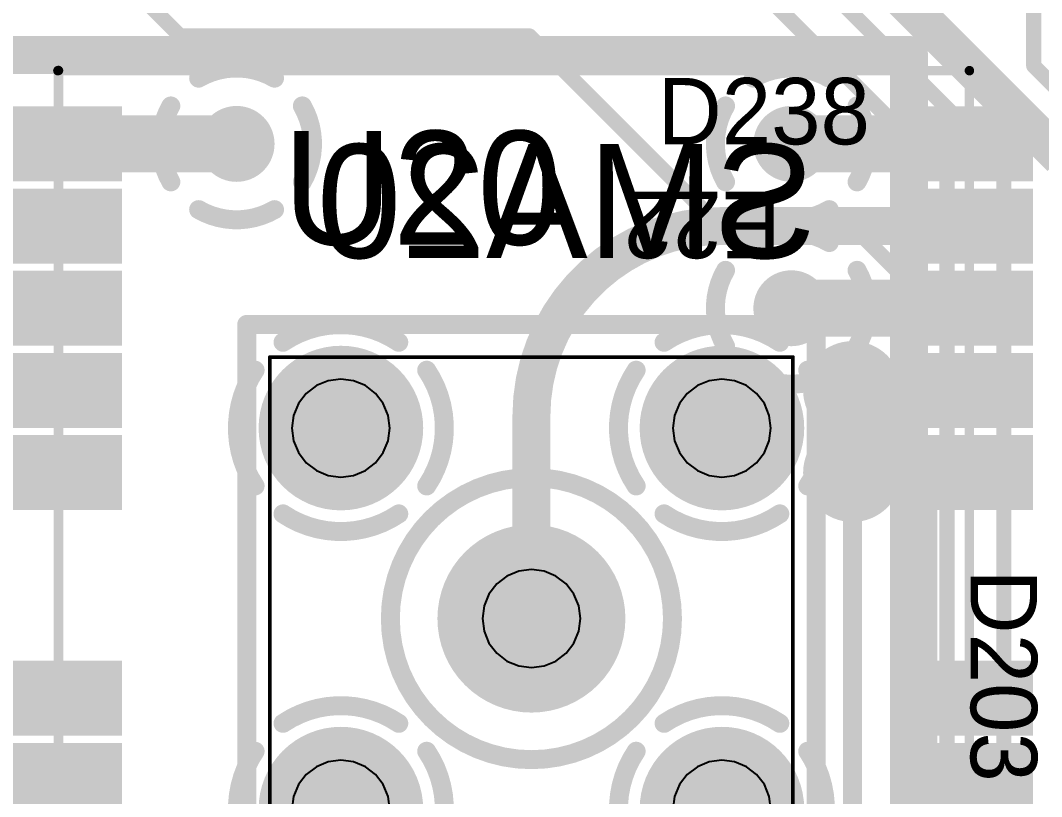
# Model space of a CAD drawing. Extents: x 11.67 to 17.2, y 3.98 to 12.28.
# Drawn here: x 13.348 to 13.886, y 7.02 to 7.429 of the extents above; entities that cross this region are included whole.
import ezdxf

# ---------------------------------------------------------------- set-up
doc = ezdxf.new("R2010")
doc.units = 0
doc.layers.get('0').update_dxf_attribs({"linetype": 'CONTINUOUS'})
for name, color, linetype in [('BOTTOMLAYER', 5, 'CONTINUOUS'), ('BOTTOMOVERLAY', 54, 'CONTINUOUS'), ('BOTTOMSOLDER', 6, 'CONTINUOUS'), ('INTERNALPLANE1', 76, 'CONTINUOUS'), ('MECHANICAL10', 56, 'CONTINUOUS'), ('MECHANICAL6', 56, 'CONTINUOUS'), ('MECHANICAL8', 56, 'CONTINUOUS'), ('MECHANICAL9', 56, 'CONTINUOUS'), ('MIDLAYER1', 16, 'CONTINUOUS'), ('MULTILAYER', 9, 'CONTINUOUS'), ('TOPLAYER', 1, 'CONTINUOUS'), ('TOPOVERLAY', 2, 'CONTINUOUS'), ('TOPPASTE', 8, 'CONTINUOUS'), ('TOPSOLDER', 216, 'CONTINUOUS')]:
    doc.layers.add(name, color=color, linetype=linetype)

# ---------------------------------------------------------------- blocks, each defined once
blk = doc.blocks.new('SMA_TH_HL_SMA_KHD4_B_32')
at = {"layer": 'BOTTOMLAYER', "const_width": 0.03937}
for points in [[(-0.12008, 0.10039, 1), (-0.08071, 0.10039, 1)], [(0.08071, 0.10039, 1), (0.12008, 0.10039, 1)], [(-0.01969, 0, 1), (0.01969, 0, 1)], [(-0.12008, -0.10039, 1), (-0.08071, -0.10039, 1)], [(0.08071, -0.10039, 1), (0.12008, -0.10039, 1)]]:
    blk.add_lwpolyline(points, format="xyb", close=True, dxfattribs=at)
at = {"layer": 'BOTTOMOVERLAY', "const_width": 0.01}
for points in [[(-0.155, 0.15), (-0.155, -0.15)], [(-0.155, 0.15), (0.155, 0.15)], [(0.155, 0.15), (0.155, -0.15)], [(-0.155, -0.15), (0.155, -0.15)]]:
    blk.add_lwpolyline(points, dxfattribs=at)
at = {"layer": 'BOTTOMOVERLAY'}
for points, const_width in [([(-0.1575, 0.15, 1), (-0.1525, 0.15, 1)], 0.005), ([(-0.1575, 0.15, 1), (-0.1525, 0.15, 1)], 0.005), ([(0.1525, 0.15, 1), (0.1575, 0.15, 1)], 0.005), ([(0.1525, 0.15, 1), (0.1575, 0.15, 1)], 0.005), ([(0.07433, 0, 1), (-0.07433, 0, 1)], 0.01), ([(-0.07683, 0, 1), (-0.07183, 0, 1)], 0.005), ([(0.07183, 0, 1), (0.07683, 0, 1)], 0.005), ([(-0.1575, -0.15, 1), (-0.1525, -0.15, 1)], 0.005), ([(-0.1575, -0.15, 1), (-0.1525, -0.15, 1)], 0.005), ([(0.1525, -0.15, 1), (0.1575, -0.15, 1)], 0.005), ([(0.1525, -0.15, 1), (0.1575, -0.15, 1)], 0.005)]:
    blk.add_lwpolyline(points, format="xyb", close=True, dxfattribs=dict(at, const_width=const_width))
at = {"layer": 'BOTTOMSOLDER', "const_width": 0.04337}
for points in [[(-0.12208, 0.10039, 1), (-0.07871, 0.10039, 1)], [(0.07871, 0.10039, 1), (0.12208, 0.10039, 1)], [(-0.02168, 0, 1), (0.02168, 0, 1)], [(-0.12208, -0.10039, 1), (-0.07871, -0.10039, 1)], [(0.07871, -0.10039, 1), (0.12208, -0.10039, 1)]]:
    blk.add_lwpolyline(points, format="xyb", close=True, dxfattribs=at)
at = {"layer": 'INTERNALPLANE1', "const_width": 0.01}
for points in [[(-0.13088, 0.1456, -0.305731), (-0.0699, 0.1456)], [(0.0699, 0.1456, -0.305731), (0.13089, 0.1456)], [(-0.1456, 0.0699, -0.305731), (-0.1456, 0.13089)], [(-0.05519, 0.13089, -0.305731), (-0.05519, 0.0699)], [(0.05519, 0.0699, -0.305731), (0.05519, 0.13089)], [(0.1456, 0.13089, -0.305731), (0.1456, 0.0699)], [(-0.0699, 0.05519, -0.305731), (-0.13088, 0.05519)], [(0.13089, 0.05519, -0.305731), (0.0699, 0.05519)], [(-0.13088, -0.05519, -0.305731), (-0.0699, -0.05519)], [(0.0699, -0.05519, -0.305731), (0.13089, -0.05519)], [(-0.1456, -0.13088, -0.305731), (-0.1456, -0.0699)], [(-0.05519, -0.0699, -0.305731), (-0.05519, -0.13088)], [(0.05519, -0.13088, -0.305731), (0.05519, -0.0699)], [(0.1456, -0.0699, -0.305731), (0.1456, -0.13088)], [(-0.0699, -0.1456, -0.305731), (-0.13088, -0.1456)], [(0.13089, -0.1456, -0.305731), (0.0699, -0.1456)]]:
    blk.add_lwpolyline(points, format="xyb", dxfattribs=at)
at = {"layer": 'INTERNALPLANE1'}
for points, const_width in [([(-0.13338, 0.1456, 1), (-0.12838, 0.1456, 1)], 0.005), ([(-0.0724, 0.1456, 1), (-0.0674, 0.1456, 1)], 0.005), ([(0.0674, 0.1456, 1), (0.0724, 0.1456, 1)], 0.005), ([(0.12839, 0.1456, 1), (0.13339, 0.1456, 1)], 0.005), ([(-0.1481, 0.13089, 1), (-0.1431, 0.13089, 1)], 0.005), ([(-0.05769, 0.13089, 1), (-0.05269, 0.13089, 1)], 0.005), ([(0.05269, 0.13089, 1), (0.05769, 0.13089, 1)], 0.005), ([(0.1431, 0.13089, 1), (0.1481, 0.13089, 1)], 0.005), ([(-0.1481, 0.0699, 1), (-0.1431, 0.0699, 1)], 0.005), ([(-0.05769, 0.0699, 1), (-0.05269, 0.0699, 1)], 0.005), ([(0.05269, 0.0699, 1), (0.05769, 0.0699, 1)], 0.005), ([(0.1431, 0.0699, 1), (0.1481, 0.0699, 1)], 0.005), ([(-0.13338, 0.05519, 1), (-0.12838, 0.05519, 1)], 0.005), ([(-0.0724, 0.05519, 1), (-0.0674, 0.05519, 1)], 0.005), ([(0.0674, 0.05519, 1), (0.0724, 0.05519, 1)], 0.005), ([(0.12839, 0.05519, 1), (0.13339, 0.05519, 1)], 0.005), ([(-0.02476, 0, 1), (0.02476, 0, 1)], 0.04953), ([(-0.13338, -0.05519, 1), (-0.12838, -0.05519, 1)], 0.005), ([(-0.0724, -0.05519, 1), (-0.0674, -0.05519, 1)], 0.005), ([(0.0674, -0.05519, 1), (0.0724, -0.05519, 1)], 0.005), ([(0.12839, -0.05519, 1), (0.13339, -0.05519, 1)], 0.005), ([(-0.1481, -0.0699, 1), (-0.1431, -0.0699, 1)], 0.005), ([(-0.05769, -0.0699, 1), (-0.05269, -0.0699, 1)], 0.005), ([(0.05269, -0.0699, 1), (0.05769, -0.0699, 1)], 0.005), ([(0.1431, -0.0699, 1), (0.1481, -0.0699, 1)], 0.005), ([(-0.1481, -0.13088, 1), (-0.1431, -0.13088, 1)], 0.005), ([(-0.05769, -0.13088, 1), (-0.05269, -0.13088, 1)], 0.005), ([(0.05269, -0.13088, 1), (0.05769, -0.13088, 1)], 0.005), ([(0.1431, -0.13088, 1), (0.1481, -0.13088, 1)], 0.005), ([(-0.13338, -0.1456, 1), (-0.12838, -0.1456, 1)], 0.005), ([(-0.0724, -0.1456, 1), (-0.0674, -0.1456, 1)], 0.005), ([(0.0674, -0.1456, 1), (0.0724, -0.1456, 1)], 0.005), ([(0.12839, -0.1456, 1), (0.13339, -0.1456, 1)], 0.005)]:
    blk.add_lwpolyline(points, format="xyb", close=True, dxfattribs=dict(at, const_width=const_width))
at = {"layer": 'MECHANICAL6', "const_width": 0.002}
for points in [[(-0.13779, 0.1378), (0.1378, 0.1378)], [(-0.13779, 0.1378), (-0.13779, -0.13779)], [(0.1378, 0.1378), (0.1378, -0.13779)], [(-0.13779, -0.13779), (0.1378, -0.13779)]]:
    blk.add_lwpolyline(points, dxfattribs=at)
at = {"layer": 'MECHANICAL6', "const_width": 0.001}
for points in [[(-0.13829, 0.1378, 1), (-0.13729, 0.1378, 1)], [(-0.13829, 0.1378, 1), (-0.13729, 0.1378, 1)], [(0.1373, 0.1378, 1), (0.1383, 0.1378, 1)], [(0.1373, 0.1378, 1), (0.1383, 0.1378, 1)], [(-0.13829, -0.13779, 1), (-0.13729, -0.13779, 1)], [(-0.13829, -0.13779, 1), (-0.13729, -0.13779, 1)], [(0.1373, -0.13779, 1), (0.1383, -0.13779, 1)], [(0.1373, -0.13779, 1), (0.1383, -0.13779, 1)]]:
    blk.add_lwpolyline(points, format="xyb", close=True, dxfattribs=at)
at = {"layer": 'MECHANICAL8'}
for p, q in [((-0.1396, -0.13599), (-0.14035, -0.13779)), ((-0.14035, -0.13779), (-0.14035, -0.13779)), ((-0.14035, -0.13779), (-0.1396, -0.1396)), ((-0.13779, -0.13524), (-0.1396, -0.13599)), ((-0.1396, -0.1396), (-0.13779, -0.14035)), ((-0.13599, -0.13599), (-0.13779, -0.13524)), ((-0.13779, -0.14035), (-0.13599, -0.1396)), ((-0.13524, -0.13779), (-0.13599, -0.13599)), ((-0.13599, -0.1396), (-0.13524, -0.13779)), ((-0.13524, -0.13779), (-0.13524, -0.13779))]:
    blk.add_line(p, q, dxfattribs=at)
at = {"layer": 'MECHANICAL9'}
for p, q in [((-0.10707, 0.12532), (-0.1133, 0.12274)), ((-0.10039, 0.1262), (-0.10707, 0.12532)), ((-0.09371, 0.12532), (-0.10039, 0.1262)), ((-0.08748, 0.12274), (-0.09371, 0.12532)), ((0.09371, 0.12532), (0.08748, 0.12274)), ((0.10039, 0.1262), (0.09371, 0.12532)), ((0.10707, 0.12532), (0.10039, 0.1262)), ((0.1133, 0.12274), (0.10707, 0.12532)), ((-0.11864, 0.11864), (-0.12274, 0.1133)), ((-0.1133, 0.12274), (-0.11864, 0.11864)), ((-0.08214, 0.11864), (-0.08748, 0.12274)), ((-0.07804, 0.1133), (-0.08214, 0.11864)), ((0.08214, 0.11864), (0.07804, 0.1133)), ((0.08748, 0.12274), (0.08214, 0.11864)), ((0.11864, 0.11864), (0.1133, 0.12274)), ((0.12274, 0.1133), (0.11864, 0.11864)), ((-0.12274, 0.1133), (-0.12532, 0.10707)), ((-0.07546, 0.10707), (-0.07804, 0.1133)), ((0.07804, 0.1133), (0.07546, 0.10707)), ((0.12532, 0.10707), (0.12274, 0.1133)), ((-0.12532, 0.10707), (-0.1262, 0.10039)), ((-0.07458, 0.10039), (-0.07546, 0.10707)), ((0.07546, 0.10707), (0.07458, 0.10039)), ((0.1262, 0.10039), (0.12532, 0.10707)), ((-0.1262, 0.10039), (-0.1262, 0.10039)), ((-0.1262, 0.10039), (-0.12532, 0.09371)), ((-0.07546, 0.09371), (-0.07458, 0.10039)), ((-0.07458, 0.10039), (-0.07458, 0.10039)), ((0.07458, 0.10039), (0.07458, 0.10039)), ((0.07458, 0.10039), (0.07546, 0.09371)), ((0.12532, 0.09371), (0.1262, 0.10039)), ((0.1262, 0.10039), (0.1262, 0.10039)), ((-0.12532, 0.09371), (-0.12274, 0.08748)), ((-0.07804, 0.08748), (-0.07546, 0.09371)), ((0.07546, 0.09371), (0.07804, 0.08748)), ((0.12274, 0.08748), (0.12532, 0.09371)), ((-0.12274, 0.08748), (-0.11864, 0.08214)), ((-0.08214, 0.08214), (-0.07804, 0.08748)), ((0.07804, 0.08748), (0.08214, 0.08214)), ((0.11864, 0.08214), (0.12274, 0.08748)), ((-0.11864, 0.08214), (-0.1133, 0.07804)), ((-0.08748, 0.07804), (-0.08214, 0.08214)), ((0.08214, 0.08214), (0.08748, 0.07804)), ((0.1133, 0.07804), (0.11864, 0.08214)), ((-0.1133, 0.07804), (-0.10707, 0.07546)), ((-0.10707, 0.07546), (-0.10039, 0.07458)), ((-0.10039, 0.07458), (-0.09371, 0.07546)), ((-0.09371, 0.07546), (-0.08748, 0.07804)), ((0.08748, 0.07804), (0.09371, 0.07546)), ((0.09371, 0.07546), (0.10039, 0.07458)), ((0.10039, 0.07458), (0.10707, 0.07546)), ((0.10707, 0.07546), (0.1133, 0.07804)), ((-0.01291, 0.02235), (-0.01825, 0.01825)), ((-0.00668, 0.02493), (-0.01291, 0.02235)), ((0, 0.02581), (-0.00668, 0.02493)), ((0.00668, 0.02493), (0, 0.02581)), ((0.01291, 0.02235), (0.00668, 0.02493)), ((0.01825, 0.01825), (0.01291, 0.02235)), ((-0.01825, 0.01825), (-0.02235, 0.01291)), ((0.02235, 0.01291), (0.01825, 0.01825)), ((-0.02235, 0.01291), (-0.02493, 0.00668)), ((0.02493, 0.00668), (0.02235, 0.01291)), ((-0.02493, 0.00668), (-0.02581, 0)), ((0.02581, 0), (0.02493, 0.00668)), ((-0.02581, 0), (-0.02581, 0)), ((-0.02581, 0), (-0.02493, -0.00668)), ((0.02493, -0.00668), (0.02581, 0)), ((0.02581, 0), (0.02581, 0)), ((-0.02493, -0.00668), (-0.02235, -0.01291)), ((0.02235, -0.01291), (0.02493, -0.00668)), ((-0.02235, -0.01291), (-0.01825, -0.01825)), ((0.01825, -0.01825), (0.02235, -0.01291)), ((-0.01825, -0.01825), (-0.01291, -0.02235)), ((0.01291, -0.02235), (0.01825, -0.01825)), ((-0.01291, -0.02235), (-0.00668, -0.02493)), ((-0.00668, -0.02493), (0, -0.02581)), ((0, -0.02581), (0.00668, -0.02493)), ((0.00668, -0.02493), (0.01291, -0.02235)), ((-0.10039, -0.07458), (-0.10707, -0.07546)), ((-0.09371, -0.07546), (-0.10039, -0.07458)), ((0.10039, -0.07458), (0.09371, -0.07546)), ((0.10707, -0.07546), (0.10039, -0.07458)), ((-0.1133, -0.07804), (-0.11864, -0.08214)), ((-0.10707, -0.07546), (-0.1133, -0.07804)), ((-0.08748, -0.07804), (-0.09371, -0.07546)), ((-0.08214, -0.08214), (-0.08748, -0.07804)), ((0.08748, -0.07804), (0.08214, -0.08214)), ((0.09371, -0.07546), (0.08748, -0.07804)), ((0.1133, -0.07804), (0.10707, -0.07546)), ((0.11864, -0.08214), (0.1133, -0.07804)), ((-0.11864, -0.08214), (-0.12274, -0.08748)), ((-0.07804, -0.08748), (-0.08214, -0.08214)), ((0.08214, -0.08214), (0.07804, -0.08748)), ((0.12274, -0.08748), (0.11864, -0.08214)), ((-0.12274, -0.08748), (-0.12532, -0.09371)), ((-0.07546, -0.09371), (-0.07804, -0.08748)), ((0.07804, -0.08748), (0.07546, -0.09371)), ((0.12532, -0.09371), (0.12274, -0.08748)), ((-0.12532, -0.09371), (-0.1262, -0.10039)), ((-0.07458, -0.10039), (-0.07546, -0.09371)), ((0.07546, -0.09371), (0.07458, -0.10039)), ((0.1262, -0.10039), (0.12532, -0.09371)), ((-0.1262, -0.10039), (-0.1262, -0.10039)), ((-0.1262, -0.10039), (-0.12532, -0.10707)), ((-0.07546, -0.10707), (-0.07458, -0.10039)), ((-0.07458, -0.10039), (-0.07458, -0.10039)), ((0.07458, -0.10039), (0.07458, -0.10039)), ((0.07458, -0.10039), (0.07546, -0.10707)), ((0.12532, -0.10707), (0.1262, -0.10039)), ((0.1262, -0.10039), (0.1262, -0.10039)), ((-0.12532, -0.10707), (-0.12274, -0.1133)), ((-0.07804, -0.1133), (-0.07546, -0.10707)), ((0.07546, -0.10707), (0.07804, -0.1133)), ((0.12274, -0.1133), (0.12532, -0.10707)), ((-0.12274, -0.1133), (-0.11864, -0.11864)), ((-0.08214, -0.11864), (-0.07804, -0.1133)), ((0.07804, -0.1133), (0.08214, -0.11864)), ((0.11864, -0.11864), (0.12274, -0.1133)), ((-0.11864, -0.11864), (-0.1133, -0.12274)), ((-0.1133, -0.12274), (-0.10707, -0.12532)), ((-0.09371, -0.12532), (-0.08748, -0.12274)), ((-0.08748, -0.12274), (-0.08214, -0.11864)), ((0.08214, -0.11864), (0.08748, -0.12274)), ((0.08748, -0.12274), (0.09371, -0.12532)), ((0.10707, -0.12532), (0.1133, -0.12274)), ((0.1133, -0.12274), (0.11864, -0.11864)), ((-0.10707, -0.12532), (-0.10039, -0.1262)), ((-0.10039, -0.1262), (-0.09371, -0.12532)), ((0.09371, -0.12532), (0.10039, -0.1262)), ((0.10039, -0.1262), (0.10707, -0.12532))]:
    blk.add_line(p, q, dxfattribs=at)
at = {"layer": 'MIDLAYER1', "const_width": 0.03937}
for points in [[(-0.12008, 0.10039, 1), (-0.08071, 0.10039, 1)], [(0.08071, 0.10039, 1), (0.12008, 0.10039, 1)], [(-0.01969, 0, 1), (0.01969, 0, 1)], [(-0.12008, -0.10039, 1), (-0.08071, -0.10039, 1)], [(0.08071, -0.10039, 1), (0.12008, -0.10039, 1)]]:
    blk.add_lwpolyline(points, format="xyb", close=True, dxfattribs=at)
at = {"layer": 'MULTILAYER', "const_width": 0.03937}
for points in [[(-0.12008, 0.10039, 1), (-0.08071, 0.10039, 1)], [(0.08071, 0.10039, 1), (0.12008, 0.10039, 1)], [(-0.01969, 0, 1), (0.01969, 0, 1)], [(-0.12008, -0.10039, 1), (-0.08071, -0.10039, 1)], [(0.08071, -0.10039, 1), (0.12008, -0.10039, 1)]]:
    blk.add_lwpolyline(points, format="xyb", close=True, dxfattribs=at)
at = {"layer": 'TOPLAYER', "const_width": 0.03937}
for points in [[(-0.12008, 0.10039, 1), (-0.08071, 0.10039, 1)], [(0.08071, 0.10039, 1), (0.12008, 0.10039, 1)], [(-0.01969, 0, 1), (0.01969, 0, 1)], [(-0.12008, -0.10039, 1), (-0.08071, -0.10039, 1)], [(0.08071, -0.10039, 1), (0.12008, -0.10039, 1)]]:
    blk.add_lwpolyline(points, format="xyb", close=True, dxfattribs=at)
at = {"layer": 'TOPSOLDER', "const_width": 0.04337}
for points in [[(-0.12208, 0.10039, 1), (-0.07871, 0.10039, 1)], [(0.07871, 0.10039, 1), (0.12208, 0.10039, 1)], [(-0.02168, 0, 1), (0.02168, 0, 1)], [(-0.12208, -0.10039, 1), (-0.07871, -0.10039, 1)], [(0.07871, -0.10039, 1), (0.12208, -0.10039, 1)]]:
    blk.add_lwpolyline(points, format="xyb", close=True, dxfattribs=at)
blk = doc.blocks.new('LB1020B_63')
at = {"layer": 'TOPLAYER'}
for points in [[(-0.02953, 0.35835), (0.02953, 0.35835), (-0.02953, 0.38984), (0.02953, 0.38984)], [(0.45047, 0.35835), (0.50953, 0.35835), (0.45047, 0.38984), (0.50953, 0.38984)], [(-0.02953, 0.31504), (0.02953, 0.31504), (-0.02953, 0.34654), (0.02953, 0.34654)], [(0.45047, 0.31504), (0.50953, 0.31504), (0.45047, 0.34654), (0.50953, 0.34654)], [(-0.02953, 0.19614), (0.02953, 0.19614), (-0.02953, 0.22764), (0.02953, 0.22764)], [(0.45047, 0.19614), (0.50953, 0.19614), (0.45047, 0.22764), (0.50953, 0.22764)], [(-0.02953, 0.15283), (0.02953, 0.15283), (-0.02953, 0.18433), (0.02953, 0.18433)], [(0.45047, 0.15283), (0.50953, 0.15283), (0.45047, 0.18433), (0.50953, 0.18433)], [(-0.02953, 0.10953), (0.02953, 0.10953), (-0.02953, 0.14102), (0.02953, 0.14102)], [(0.45047, 0.10953), (0.50953, 0.10953), (0.45047, 0.14102), (0.50953, 0.14102)], [(-0.02953, 0.06622), (0.02953, 0.06622), (-0.02953, 0.09772), (0.02953, 0.09772)], [(0.45047, 0.06622), (0.50953, 0.06622), (0.45047, 0.09772), (0.50953, 0.09772)], [(-0.02953, 0.02291), (0.02953, 0.02291), (-0.02953, 0.05441), (0.02953, 0.05441)], [(0.45047, 0.02291), (0.50953, 0.02291), (0.45047, 0.05441), (0.50953, 0.05441)]]:
    blk.add_solid(points, dxfattribs=at)
at = {"layer": 'TOPOVERLAY', "const_width": 0.005}
for points in [[(0.48, 0.62992), (0.48, 0)], [(0, 0.61), (0, 0.00008)], [(0.48031, 0.00008), (0, 0.00008)]]:
    blk.add_lwpolyline(points, dxfattribs=at)
at = {"layer": 'TOPOVERLAY', "const_width": 0.0025}
for points in [[(-0.00125, 0.00008, 1), (0.00125, 0.00008, 1)], [(-0.00125, 0.00008, 1), (0.00125, 0.00008, 1)], [(0.47875, 0, 1), (0.48125, 0, 1)], [(0.47907, 0.00008, 1), (0.48157, 0.00008, 1)]]:
    blk.add_lwpolyline(points, format="xyb", close=True, dxfattribs=at)
at = {"layer": 'TOPPASTE'}
for points in [[(-0.02953, 0.35835), (0.02953, 0.35835), (-0.02953, 0.38984), (0.02953, 0.38984)], [(0.45047, 0.35835), (0.50953, 0.35835), (0.45047, 0.38984), (0.50953, 0.38984)], [(-0.02953, 0.31504), (0.02953, 0.31504), (-0.02953, 0.34654), (0.02953, 0.34654)], [(0.45047, 0.31504), (0.50953, 0.31504), (0.45047, 0.34654), (0.50953, 0.34654)], [(-0.02953, 0.19614), (0.02953, 0.19614), (-0.02953, 0.22764), (0.02953, 0.22764)], [(0.45047, 0.19614), (0.50953, 0.19614), (0.45047, 0.22764), (0.50953, 0.22764)], [(-0.02953, 0.15283), (0.02953, 0.15283), (-0.02953, 0.18433), (0.02953, 0.18433)], [(0.45047, 0.15283), (0.50953, 0.15283), (0.45047, 0.18433), (0.50953, 0.18433)], [(-0.02953, 0.10953), (0.02953, 0.10953), (-0.02953, 0.14102), (0.02953, 0.14102)], [(0.45047, 0.10953), (0.50953, 0.10953), (0.45047, 0.14102), (0.50953, 0.14102)], [(-0.02953, 0.06622), (0.02953, 0.06622), (-0.02953, 0.09772), (0.02953, 0.09772)], [(0.45047, 0.06622), (0.50953, 0.06622), (0.45047, 0.09772), (0.50953, 0.09772)], [(-0.02953, 0.02291), (0.02953, 0.02291), (-0.02953, 0.05441), (0.02953, 0.05441)], [(0.45047, 0.02291), (0.50953, 0.02291), (0.45047, 0.05441), (0.50953, 0.05441)]]:
    blk.add_solid(points, dxfattribs=at)
at = {"layer": 'TOPSOLDER'}
for points in [[(-0.03353, 0.35435), (0.03353, 0.35435), (-0.03353, 0.39384), (0.03353, 0.39384)], [(0.44647, 0.35435), (0.51353, 0.35435), (0.44647, 0.39384), (0.51353, 0.39384)], [(-0.03353, 0.31104), (0.03353, 0.31104), (-0.03353, 0.35054), (0.03353, 0.35054)], [(0.44647, 0.31104), (0.51353, 0.31104), (0.44647, 0.35054), (0.51353, 0.35054)], [(-0.03353, 0.19214), (0.03353, 0.19214), (-0.03353, 0.23164), (0.03353, 0.23164)], [(0.44647, 0.19214), (0.51353, 0.19214), (0.44647, 0.23164), (0.51353, 0.23164)], [(-0.03353, 0.14883), (0.03353, 0.14883), (-0.03353, 0.18833), (0.03353, 0.18833)], [(0.44647, 0.14883), (0.51353, 0.14883), (0.44647, 0.18833), (0.51353, 0.18833)], [(-0.03353, 0.10553), (0.03353, 0.10553), (-0.03353, 0.14502), (0.03353, 0.14502)], [(0.44647, 0.10553), (0.51353, 0.10553), (0.44647, 0.14502), (0.51353, 0.14502)], [(-0.03353, 0.06222), (0.03353, 0.06222), (-0.03353, 0.10172), (0.03353, 0.10172)], [(0.44647, 0.06222), (0.51353, 0.06222), (0.44647, 0.10172), (0.51353, 0.10172)], [(-0.03353, 0.01891), (0.03353, 0.01891), (-0.03353, 0.05841), (0.03353, 0.05841)], [(0.44647, 0.01891), (0.51353, 0.01891), (0.44647, 0.05841), (0.51353, 0.05841)]]:
    blk.add_solid(points, dxfattribs=at)

msp = doc.modelspace()

# ---------------------------------------------------------------- linework, layer by layer
at = {"layer": 'BOTTOMLAYER'}
for points, const_width in [([(13.45165, 7.36413, 1), (13.47165, 7.36413, 1)], 0.02), ([(13.74395, 7.36413, 1), (13.76394, 7.36413, 1)], 0.02), ([(13.74395, 7.27752, 1), (13.76394, 7.27752, 1)], 0.02), ([(13.78117, 7.23421, 1), (13.79117, 7.23421, 1)], 0.01), ([(13.78367, 7.23421, 1), (13.78867, 7.23421, 1)], 0.005), ([(13.78117, 7.19091, 1), (13.79117, 7.19091, 1)], 0.01), ([(13.78367, 7.19091, 1), (13.78867, 7.19091, 1)], 0.005), ([(13.82346, 7.19443, 1), (13.82846, 7.19443, 1)], 0.005), ([(13.82346, 7.19443, 1), (13.82846, 7.19443, 1)], 0.005)]:
    msp.add_lwpolyline(points, format="xyb", close=True, dxfattribs=dict(at, const_width=const_width))
at = {"layer": 'BOTTOMLAYER', "const_width": 0.01}
for points in [[(13.78617, 7.23421), (13.82596, 7.19443)], [(13.78617, 6.80121), (13.78617, 7.19091)], [(13.82596, 6.791), (13.82596, 7.19443)]]:
    msp.add_lwpolyline(points, dxfattribs=at)
at = {"layer": 'INTERNALPLANE1', "const_width": 0.02}
for points in [[(13.33596, 7.411), (13.81596, 7.411)], [(13.81596, 6.821), (13.81596, 7.411)]]:
    msp.add_lwpolyline(points, dxfattribs=at)
at = {"layer": 'INTERNALPLANE1'}
for points, const_width in [([(13.81096, 7.411, 1), (13.82096, 7.411, 1)], 0.01), ([(13.81096, 7.411, 1), (13.82096, 7.411, 1)], 0.01), ([(13.43915, 7.39877, 1), (13.44415, 7.39877, 1)], 0.005), ([(13.47915, 7.39877, 1), (13.48415, 7.39877, 1)], 0.005), ([(13.73145, 7.39877, 1), (13.73644, 7.39877, 1)], 0.005), ([(13.77144, 7.39877, 1), (13.77645, 7.39877, 1)], 0.005), ([(13.4245, 7.38413, 1), (13.4295, 7.38413, 1)], 0.005), ([(13.49379, 7.38413, 1), (13.49879, 7.38413, 1)], 0.005), ([(13.7168, 7.38413, 1), (13.7218, 7.38413, 1)], 0.005), ([(13.78609, 7.38413, 1), (13.79109, 7.38413, 1)], 0.005), ([(13.4245, 7.34413, 1), (13.4295, 7.34413, 1)], 0.005), ([(13.49379, 7.34413, 1), (13.49879, 7.34413, 1)], 0.005), ([(13.7168, 7.34413, 1), (13.7218, 7.34413, 1)], 0.005), ([(13.78609, 7.34413, 1), (13.79109, 7.34413, 1)], 0.005), ([(13.43915, 7.32949, 1), (13.44415, 7.32949, 1)], 0.005), ([(13.47915, 7.32949, 1), (13.48415, 7.32949, 1)], 0.005), ([(13.73145, 7.32949, 1), (13.73644, 7.32949, 1)], 0.005), ([(13.77144, 7.32949, 1), (13.77645, 7.32949, 1)], 0.005), ([(13.73145, 7.31216, 1), (13.73644, 7.31216, 1)], 0.005), ([(13.77144, 7.31216, 1), (13.77645, 7.31216, 1)], 0.005), ([(13.7168, 7.29752, 1), (13.7218, 7.29752, 1)], 0.005), ([(13.78609, 7.29752, 1), (13.79109, 7.29752, 1)], 0.005), ([(13.7168, 7.25752, 1), (13.7218, 7.25752, 1)], 0.005), ([(13.77317, 7.23421, 1), (13.79917, 7.23421, 1)], 0.026), ([(13.78609, 7.25752, 1), (13.79109, 7.25752, 1)], 0.005), ([(13.73145, 7.24288, 1), (13.73644, 7.24288, 1)], 0.005), ([(13.77144, 7.24288, 1), (13.77645, 7.24288, 1)], 0.005), ([(13.77317, 7.19091, 1), (13.79917, 7.19091, 1)], 0.026)]:
    msp.add_lwpolyline(points, format="xyb", close=True, dxfattribs=dict(at, const_width=const_width))
at = {"layer": 'INTERNALPLANE1', "const_width": 0.01}
for points in [[(13.44165, 7.39877, -0.267949), (13.48165, 7.39877)], [(13.73395, 7.39877, -0.267949), (13.77394, 7.39877)], [(13.427, 7.34413, -0.267949), (13.427, 7.38413)], [(13.49629, 7.38413, -0.267949), (13.49629, 7.34413)], [(13.7193, 7.34413, -0.267949), (13.7193, 7.38413)], [(13.78859, 7.38413, -0.267949), (13.78859, 7.34413)], [(13.48165, 7.32949, -0.267949), (13.44165, 7.32949)], [(13.77394, 7.32949, -0.267949), (13.73395, 7.32949)], [(13.73395, 7.31216, -0.267949), (13.77394, 7.31216)], [(13.7193, 7.25752, -0.267949), (13.7193, 7.29752)], [(13.78859, 7.29752, -0.267949), (13.78859, 7.25752)], [(13.77394, 7.24288, -0.267949), (13.73395, 7.24288)]]:
    msp.add_lwpolyline(points, format="xyb", dxfattribs=at)
at = {"layer": 'MIDLAYER1'}
for points, const_width in [([(13.68855, 7.56431), (13.89596, 7.3569)], 0.02), ([(13.72774, 7.49117), (13.86596, 7.35296)], 0.008), ([(13.37168, 7.48117), (13.43186, 7.421)], 0.008), ([(13.88168, 7.40528), (13.88168, 7.481)], 0.008), ([(13.72169, 7.46117), (13.83596, 7.3469)], 0.008), ([(13.43186, 7.421), (13.61596, 7.421)], 0.008), ([(13.61596, 7.421), (13.71913, 7.31783)], 0.008), ([(13.88168, 7.40528), (13.91996, 7.367)], 0.008), ([(13.86596, 6.531), (13.86596, 7.35296)], 0.008), ([(13.83596, 6.551), (13.83596, 7.3469)], 0.008), ([(13.71913, 7.31783), (13.78913, 7.31783)], 0.008), ([(13.78913, 7.31783), (13.81596, 7.291)], 0.008), ([(13.81596, 6.571), (13.81596, 7.291)], 0.008)]:
    msp.add_lwpolyline(points, dxfattribs=dict(at, const_width=const_width))
for points, const_width in [([(13.42986, 7.421, 1), (13.43386, 7.421, 1)], 0.004), ([(13.42986, 7.421, 1), (13.43386, 7.421, 1)], 0.004), ([(13.61396, 7.421, 1), (13.61796, 7.421, 1)], 0.004), ([(13.61396, 7.421, 1), (13.61796, 7.421, 1)], 0.004), ([(13.87969, 7.40528, 1), (13.88368, 7.40528, 1)], 0.004), ([(13.87969, 7.40528, 1), (13.88368, 7.40528, 1)], 0.004), ([(13.45165, 7.36413, 1), (13.47165, 7.36413, 1)], 0.02), ([(13.74395, 7.36413, 1), (13.76394, 7.36413, 1)], 0.02), ([(13.86396, 7.35296, 1), (13.86796, 7.35296, 1)], 0.004), ([(13.86396, 7.35296, 1), (13.86796, 7.35296, 1)], 0.004), ([(13.83396, 7.3469, 1), (13.83796, 7.3469, 1)], 0.004), ([(13.83396, 7.3469, 1), (13.83796, 7.3469, 1)], 0.004), ([(13.71713, 7.31783, 1), (13.72113, 7.31783, 1)], 0.004), ([(13.71713, 7.31783, 1), (13.72113, 7.31783, 1)], 0.004), ([(13.78713, 7.31783, 1), (13.79113, 7.31783, 1)], 0.004), ([(13.78713, 7.31783, 1), (13.79113, 7.31783, 1)], 0.004), ([(13.74395, 7.27752, 1), (13.76394, 7.27752, 1)], 0.02), ([(13.81396, 7.291, 1), (13.81796, 7.291, 1)], 0.004), ([(13.81396, 7.291, 1), (13.81796, 7.291, 1)], 0.004), ([(13.78117, 7.23421, 1), (13.79117, 7.23421, 1)], 0.01), ([(13.78117, 7.19091, 1), (13.79117, 7.19091, 1)], 0.01)]:
    msp.add_lwpolyline(points, format="xyb", close=True, dxfattribs=dict(at, const_width=const_width))
at = {"layer": 'MULTILAYER'}
for points, const_width in [([(13.45165, 7.36413, 1), (13.47165, 7.36413, 1)], 0.02), ([(13.74395, 7.36413, 1), (13.76394, 7.36413, 1)], 0.02), ([(13.74395, 7.27752, 1), (13.76394, 7.27752, 1)], 0.02), ([(13.78117, 7.23421, 1), (13.79117, 7.23421, 1)], 0.01), ([(13.78117, 7.19091, 1), (13.79117, 7.19091, 1)], 0.01)]:
    msp.add_lwpolyline(points, format="xyb", close=True, dxfattribs=dict(at, const_width=const_width))
at = {"layer": 'TOPLAYER'}
for points, const_width in [([(13.45165, 7.36413, 1), (13.47165, 7.36413, 1)], 0.02), ([(13.74395, 7.36413, 1), (13.76394, 7.36413, 1)], 0.02), ([(13.3603, 7.36413, 1), (13.3753, 7.36413, 1)], 0.015), ([(13.45415, 7.36413, 1), (13.46915, 7.36413, 1)], 0.015), ([(13.74644, 7.36413, 1), (13.76145, 7.36413, 1)], 0.015), ([(13.8403, 7.36413, 1), (13.8553, 7.36413, 1)], 0.015), ([(13.712, 7.32083, 1), (13.722, 7.32083, 1)], 0.01), ([(13.712, 7.32083, 1), (13.722, 7.32083, 1)], 0.01), ([(13.8428, 7.32083, 1), (13.8528, 7.32083, 1)], 0.01), ([(13.74395, 7.27752, 1), (13.76394, 7.27752, 1)], 0.02), ([(13.74644, 7.27752, 1), (13.76145, 7.27752, 1)], 0.015), ([(13.8403, 7.27752, 1), (13.8553, 7.27752, 1)], 0.015), ([(13.78117, 7.23421, 1), (13.79117, 7.23421, 1)], 0.01), ([(13.78117, 7.23421, 1), (13.79117, 7.23421, 1)], 0.01), ([(13.8428, 7.23421, 1), (13.8528, 7.23421, 1)], 0.01), ([(13.612, 7.22083, 1), (13.622, 7.22083, 1)], 0.01), ([(13.612, 7.22083, 1), (13.622, 7.22083, 1)], 0.01), ([(13.78117, 7.19091, 1), (13.79117, 7.19091, 1)], 0.01), ([(13.78117, 7.19091, 1), (13.79117, 7.19091, 1)], 0.01), ([(13.8428, 7.19091, 1), (13.8528, 7.19091, 1)], 0.01), ([(13.612, 7.114, 1), (13.622, 7.114, 1)], 0.01)]:
    msp.add_lwpolyline(points, format="xyb", close=True, dxfattribs=dict(at, const_width=const_width))
for points, const_width in [([(13.3678, 7.36413), (13.46165, 7.36413)], 0.03), ([(13.75394, 7.36413), (13.8478, 7.36413)], 0.03), ([(13.717, 7.32083), (13.8478, 7.32083)], 0.02), ([(13.75394, 7.27752), (13.8478, 7.27752)], 0.03), ([(13.78617, 7.23421), (13.8478, 7.23421)], 0.02), ([(13.617, 7.114), (13.617, 7.22083)], 0.02), ([(13.78617, 7.19091), (13.8478, 7.19091)], 0.02)]:
    msp.add_lwpolyline(points, dxfattribs=dict(at, const_width=const_width))
at = {"layer": 'TOPLAYER', "const_width": 0.02}
msp.add_lwpolyline([(13.617, 7.22083, -0.414214), (13.717, 7.32083)], format="xyb", dxfattribs=at)

# ---------------------------------------------------------------- block references
for name, p, rotation in [('LB1020B_63', (13.8478, 7.4028), 180), ('SMA_TH_HL_SMA_KHD4_B_32', (13.617, 7.114), 90)]:
    msp.add_blockref(name, p, dxfattribs=dict(rotation=rotation))

# ---------------------------------------------------------------- texts
at = {"layer": 'BOTTOMOVERLAY', "text_generation_flag": 2}
msp.add_text('SMA20', height=0.06, rotation=360, dxfattribs=at).set_placement((13.767, 7.304))
at = {"layer": 'MECHANICAL10'}
msp.add_text('D238', height=0.035, dxfattribs=at).set_placement((13.68348, 7.36388))
for s, rotation, p in [('E22', 180, (13.74848, 7.33888)), ('D203', 270, (13.84848, 7.13988))]:
    msp.add_text(s, height=0.035, rotation=rotation, dxfattribs=at).set_placement(p)
at = {"layer": 'TOPOVERLAY'}
msp.add_text('U20', height=0.06, dxfattribs=at).set_placement((13.48596, 7.311))

doc.saveas('drawing.dxf')
